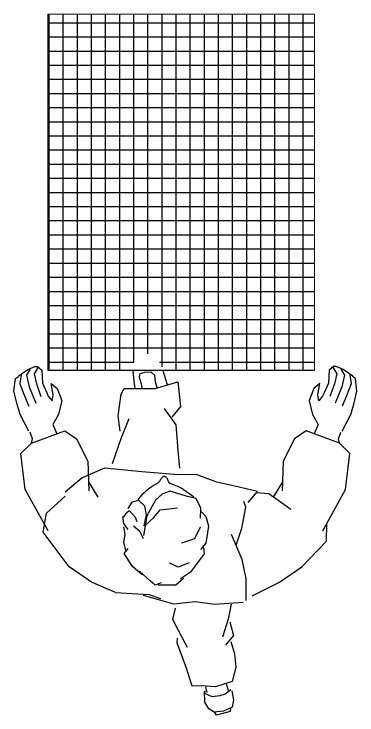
# Model space of a CAD drawing. Header units: millimetres. Extents: x 114 to 1075, y 58 to 426.
# Drawn here: x 548.81 to 549.582, y 209.482 to 211.056 of the extents above; entities that cross this region are included whole.
import ezdxf

# ---------------------------------------------------------------- set-up
doc = ezdxf.new("R2010")
doc.units = ezdxf.units.MM
doc.layers.add('ARREDI attrezzature - furniture', color=175, linetype='Continuous', lineweight=9)
doc.layers.add('arredii', color=80, linetype='Continuous')

# ---------------------------------------------------------------- blocks, each defined once
blk = doc.blocks.new('A$C57B05513')
for p, q in [((-0.0765, 0.7014), (-0.047, 0.7087)), ((-0.047, 0.7087), (-0.0189, 0.7051)), ((-0.2679, 0.6832), (-0.1869, 0.6929)), ((-0.1869, 0.6929), (-0.1636, 0.6691)), ((-0.1369, 0.6754), (-0.0994, 0.6951)), ((-0.0994, 0.6951), (-0.0765, 0.7014)), ((-0.0306, 0.6953), (-0.0577, 0.6849)), ((-0.0103, 0.6928), (-0.0306, 0.6953)), ((-0.0189, 0.7051), (-0.0138, 0.6988)), ((-0.0132, 0.699), (0.0013, 0.6772)), ((-0.3611, 0.6319), (-0.2679, 0.6832)), ((-0.0577, 0.6849), (-0.0811, 0.6755)), ((-0.0111, 0.6804), (-0.037, 0.6744)), ((0.0025, 0.6721), (-0.0111, 0.6804)), ((0.0013, 0.6772), (0.0082, 0.6616)), ((-0.1642, 0.6693), (-0.154, 0.667)), ((-0.1636, 0.6691), (-0.1364, 0.5946)), ((-0.154, 0.667), (-0.139, 0.672)), ((-0.037, 0.6744), (-0.0743, 0.6595)), ((-0.0082, 0.663), (-0.0305, 0.6583)), ((0.0071, 0.6543), (-0.0082, 0.663)), ((0.0082, 0.6616), (0.0085, 0.6557)), ((-0.0305, 0.6583), (-0.0588, 0.6479)), ((0, 0.6457), (-0.0295, 0.6444)), ((0.0085, 0.6557), (0, 0.6457)), ((-0.4415, 0.5844), (-0.364, 0.6427)), ((-0.364, 0.6427), (-0.3212, 0.6357)), ((-0.3212, 0.6357), (-0.2831, 0.5933)), ((-0.0581, 0.6314), (-0.0691, 0.6231)), ((-0.0505, 0.6346), (-0.0581, 0.6314)), ((-0.0295, 0.6444), (-0.0505, 0.6346)), ((-0.1218, 0.6215), (-0.1429, 0.6125)), ((-0.0992, 0.6082), (-0.1218, 0.6215)), ((-0.0691, 0.6231), (-0.0553, 0.6204)), ((-0.0553, 0.6204), (-0.0298, 0.6249)), ((-0.0298, 0.6249), (-0.0408, 0.6114)), ((-0.0679, 0.6011), (-0.0992, 0.6082)), ((-0.0408, 0.6114), (-0.0679, 0.6011)), ((-0.4761, 0.5346), (-0.4415, 0.5844)), ((-0.2415, 0.5554), (-0.2737, 0.5938)), ((-0.1364, 0.5946), (-0.1539, 0.5684)), ((-0.1539, 0.5684), (-0.2043, 0.5423)), ((-0.2198, 0.5047), (-0.2415, 0.5554)), ((-0.2509, 0.541), (-0.2849, 0.5201)), ((-0.2043, 0.5423), (-0.2707, 0.5405)), ((-0.4994, 0.4801), (-0.4761, 0.5346)), ((-0.2284, 0.4207), (-0.2198, 0.5047)), ((-0.4994, 0.4801), (-0.5037, 0.4051)), ((-0.2099, 0.4872), (-0.1515, 0.4665)), ((-0.1368, 0.4696), (-0.1028, 0.4746)), ((-0.1028, 0.4746), (-0.0537, 0.4679)), ((-0.4411, 0.4422), (-0.4114, 0.4608)), ((-0.4114, 0.4608), (-0.4006, 0.4519)), ((-0.4052, 0.4573), (-0.3864, 0.4613)), ((-0.3864, 0.4613), (-0.369, 0.4585)), ((-0.369, 0.4585), (-0.3519, 0.4618)), ((-0.3578, 0.4519), (-0.3443, 0.4618)), ((-0.3443, 0.4618), (-0.3285, 0.4635)), ((-0.3207, 0.4555), (-0.33, 0.4631)), ((-0.1515, 0.4665), (-0.1083, 0.4494)), ((-0.0537, 0.4679), (-0.0413, 0.4609)), ((-0.0413, 0.4609), (-0.0412, 0.3912)), ((-0.4513, 0.4297), (-0.4411, 0.4422)), ((-0.331, 0.4352), (-0.3159, 0.449)), ((-0.3159, 0.449), (-0.3207, 0.4555)), ((-0.2967, 0.4437), (-0.3104, 0.4523)), ((-0.2929, 0.4275), (-0.2967, 0.4437)), ((-0.4741, 0.4019), (-0.4515, 0.4262)), ((-0.4595, 0.4197), (-0.4513, 0.4297)), ((-0.3791, 0.4176), (-0.3622, 0.4257)), ((-0.3622, 0.4257), (-0.3506, 0.4398)), ((-0.3404, 0.4314), (-0.331, 0.4352)), ((-0.3053, 0.4142), (-0.2929, 0.4275)), ((-0.2852, 0.4252), (-0.2909, 0.43)), ((-0.2803, 0.4208), (-0.2852, 0.4252)), ((-0.0414, 0.4359), (-0.0241, 0.4384)), ((-0.0157, 0.4274), (-0.0337, 0.4217)), ((-0.0241, 0.4384), (-0.0093, 0.4399)), ((-0.0082, 0.4259), (-0.0157, 0.4274)), ((-0.0093, 0.4399), (0, 0.4403)), ((-0.0055, 0.4154), (-0.0082, 0.4259)), ((-0.505, 0.4183), (-0.5248, 0.3498)), ((-0.327, 0.41), (-0.3715, 0.4176)), ((-0.3497, 0.4155), (-0.3248, 0.4108)), ((-0.3486, 0.4136), (-0.331, 0.3939)), ((-0.2923, 0.3904), (-0.327, 0.41)), ((-0.3248, 0.4108), (-0.3053, 0.4142)), ((-0.2761, 0.4167), (-0.2803, 0.4208)), ((-0.2726, 0.4129), (-0.2761, 0.4167)), ((-0.2696, 0.4094), (-0.2726, 0.4129)), ((-0.2671, 0.4062), (-0.2696, 0.4094)), ((-0.235, 0.3387), (-0.2284, 0.4207)), ((-0.0337, 0.4217), (-0.0403, 0.4214)), ((-0.0048, 0.4001), (-0.0055, 0.4154)), ((-0.5037, 0.4051), (-0.5128, 0.3792)), ((-0.4831, 0.3909), (-0.4741, 0.4019)), ((-0.331, 0.3939), (-0.3138, 0.3798)), ((-0.2649, 0.4032), (-0.2671, 0.4062)), ((-0.2631, 0.4004), (-0.2649, 0.4032)), ((-0.2614, 0.3978), (-0.2631, 0.4004)), ((-0.2599, 0.3953), (-0.2614, 0.3978)), ((-0.2586, 0.393), (-0.2599, 0.3953)), ((-0.0121, 0.392), (-0.0048, 0.4001)), ((-0.4773, 0.3772), (-0.4831, 0.3909)), ((-0.4823, 0.384), (-0.4821, 0.3446)), ((-0.3138, 0.3798), (-0.3092, 0.341)), ((-0.2784, 0.3754), (-0.2923, 0.3904)), ((-0.2573, 0.3909), (-0.2586, 0.393)), ((-0.2562, 0.3889), (-0.2573, 0.3909)), ((-0.255, 0.3871), (-0.2562, 0.3889)), ((-0.2538, 0.3854), (-0.255, 0.3871)), ((-0.2525, 0.384), (-0.2538, 0.3854)), ((-0.2512, 0.3827), (-0.2525, 0.384)), ((-0.2498, 0.3815), (-0.2512, 0.3827)), ((-0.2483, 0.3805), (-0.2498, 0.3815)), ((-0.2469, 0.3795), (-0.2483, 0.3805)), ((-0.2455, 0.3787), (-0.2469, 0.3795)), ((-0.2442, 0.3779), (-0.2455, 0.3787)), ((-0.0412, 0.3912), (-0.0262, 0.3397)), ((-0.0396, 0.3868), (-0.0263, 0.39)), ((-0.0263, 0.39), (-0.0121, 0.392)), ((-0.2716, 0.3583), (-0.2784, 0.3754)), ((-0.2476, 0.362), (-0.2465, 0.3624)), ((-0.2465, 0.3624), (-0.2453, 0.3629)), ((-0.2453, 0.3629), (-0.2442, 0.3635)), ((-0.2429, 0.3771), (-0.2442, 0.3779)), ((-0.2442, 0.3635), (-0.2432, 0.3641)), ((-0.2432, 0.3641), (-0.2423, 0.3649)), ((-0.2418, 0.3764), (-0.2429, 0.3771)), ((-0.2423, 0.3649), (-0.2414, 0.3657)), ((-0.2409, 0.3756), (-0.2418, 0.3764)), ((-0.2414, 0.3657), (-0.2406, 0.3665)), ((-0.2401, 0.3749), (-0.2409, 0.3756)), ((-0.2406, 0.3665), (-0.24, 0.3674)), ((-0.2395, 0.3741), (-0.2401, 0.3749)), ((-0.24, 0.3674), (-0.2394, 0.3683)), ((-0.239, 0.3733), (-0.2395, 0.3741)), ((-0.2394, 0.3683), (-0.239, 0.3691)), ((-0.2387, 0.3725), (-0.239, 0.3733)), ((-0.239, 0.3691), (-0.2387, 0.37)), ((-0.2386, 0.3717), (-0.2387, 0.3725)), ((-0.2387, 0.37), (-0.2385, 0.3709)), ((-0.2385, 0.3709), (-0.2386, 0.3717)), ((-0.1227, 0.3435), (-0.0857, 0.3702)), ((-0.0081, 0.3715), (-0.0319, 0.3638)), ((0, 0.3736), (-0.0081, 0.3715)), ((-0.5849, 0.3388), (-0.5599, 0.3513)), ((-0.5599, 0.3513), (-0.5343, 0.3455)), ((-0.5248, 0.3498), (-0.5199, 0.3008)), ((-0.4422, 0.3391), (-0.4333, 0.3579)), ((-0.2835, 0.3184), (-0.2716, 0.3583)), ((-0.2594, 0.3445), (-0.2583, 0.3474)), ((-0.2583, 0.3474), (-0.2574, 0.3498)), ((-0.2574, 0.3498), (-0.2567, 0.3519)), ((-0.2567, 0.3519), (-0.256, 0.3538)), ((-0.256, 0.3538), (-0.2554, 0.3553)), ((-0.2554, 0.3553), (-0.2548, 0.3566)), ((-0.2548, 0.3566), (-0.2542, 0.3577)), ((-0.2542, 0.3577), (-0.2535, 0.3586)), ((-0.2535, 0.3586), (-0.2528, 0.3594)), ((-0.2528, 0.3594), (-0.2519, 0.3601)), ((-0.2519, 0.3601), (-0.2509, 0.3606)), ((-0.2509, 0.3606), (-0.2498, 0.3611)), ((-0.2498, 0.3611), (-0.2487, 0.3616)), ((-0.2487, 0.3616), (-0.2476, 0.362)), ((-0.0819, 0.3341), (-0.1055, 0.3535)), ((-0.6694, 0.3208), (-0.6133, 0.3412)), ((-0.6227, 0.3186), (-0.5849, 0.3388)), ((-0.6133, 0.3412), (-0.6017, 0.3406)), ((-0.4821, 0.3446), (-0.4674, 0.3273)), ((-0.4682, 0.3342), (-0.4514, 0.309)), ((-0.4325, 0.3144), (-0.4422, 0.3391)), ((-0.3786, 0.3026), (-0.3885, 0.3317)), ((-0.2686, 0.3271), (-0.2652, 0.3326)), ((-0.2652, 0.3326), (-0.2627, 0.3373)), ((-0.2627, 0.3373), (-0.2608, 0.3412)), ((-0.2608, 0.3412), (-0.2594, 0.3445)), ((-0.2345, 0.2991), (-0.235, 0.3387)), ((-0.22, 0.3353), (-0.1803, 0.3394)), ((-0.1803, 0.3394), (-0.1227, 0.3435)), ((-0.0262, 0.3397), (-0.0819, 0.3341)), ((-0.7096, 0.3082), (-0.6694, 0.3208)), ((-0.2882, 0.2987), (-0.2835, 0.3184)), ((-0.2783, 0.3129), (-0.2729, 0.3205)), ((-0.2729, 0.3205), (-0.2686, 0.3271)), ((-0.7092, 0.287), (-0.7096, 0.3082)), ((-0.5199, 0.3008), (-0.5253, 0.2571)), ((-0.4514, 0.309), (-0.4127, 0.2799)), ((-0.3525, 0.2901), (-0.3786, 0.3026)), ((-0.2851, 0.304), (-0.2783, 0.3129)), ((-0.7111, 0.2551), (-0.7092, 0.287)), ((-0.4029, 0.2886), (-0.3882, 0.2765)), ((-0.3323, 0.2893), (-0.3098, 0.2881)), ((-0.3295, 0.2765), (-0.3177, 0.2878)), ((-0.3098, 0.2881), (-0.2882, 0.2987)), ((-0.2513, 0.2527), (-0.2345, 0.2991)), ((-0.768, 0.2582), (-0.7608, 0.2707)), ((-0.7608, 0.2707), (-0.7456, 0.2791)), ((-0.7456, 0.2791), (-0.722, 0.2802)), ((-0.7339, 0.2628), (-0.7265, 0.2792)), ((-0.7265, 0.2792), (-0.7204, 0.2784)), ((-0.7112, 0.2776), (-0.7242, 0.2747)), ((-0.4127, 0.2799), (-0.3986, 0.2814)), ((-0.3882, 0.2765), (-0.3503, 0.2706)), ((-0.3503, 0.2706), (-0.3295, 0.2765)), ((-0.7745, 0.2531), (-0.7675, 0.2579)), ((-0.7668, 0.2227), (-0.7745, 0.2531)), ((-0.7661, 0.2374), (-0.768, 0.2582)), ((-0.7314, 0.2455), (-0.7339, 0.2628)), ((-0.6991, 0.218), (-0.7111, 0.2551)), ((-0.5253, 0.2571), (-0.5209, 0.1928)), ((-0.2606, 0.2117), (-0.2513, 0.2527)), ((-0.7566, 0.2176), (-0.7661, 0.2374)), ((-0.7274, 0.2338), (-0.7314, 0.2455)), ((-0.559, 0.2272), (-0.5998, 0.2397)), ((-0.7602, 0.2215), (-0.7668, 0.2227)), ((-0.7179, 0.2209), (-0.7274, 0.2338)), ((-0.704, 0.2314), (-0.719, 0.227)), ((-0.6095, 0.2205), (-0.6371, 0.2127)), ((-0.5958, 0.215), (-0.6176, 0.2328)), ((-0.5652, 0.2233), (-0.5958, 0.215)), ((-0.5252, 0.2204), (-0.559, 0.2272)), ((-0.7404, 0.2147), (-0.7566, 0.2176)), ((-0.7204, 0.2187), (-0.7404, 0.2147)), ((-0.6667, 0.2098), (-0.6991, 0.218)), ((-0.6371, 0.2127), (-0.6667, 0.2098)), ((-0.4249, 0.1957), (-0.369, 0.2195)), ((-0.393, 0.2088), (-0.355, 0.196)), ((-0.2722, 0.1611), (-0.2606, 0.2117)), ((-0.4687, 0.1861), (-0.4249, 0.1957)), ((-0.355, 0.196), (-0.308, 0.1873)), ((-0.308, 0.1873), (-0.2951, 0.1919)), ((-0.517, 0.1864), (-0.4687, 0.1861)), ((-0.2974, 0.1817), (-0.2774, 0.1654)), ((-0.5071, 0.1726), (-0.4761, 0.1111)), ((-0.278, 0.1355), (-0.2758, 0.1641)), ((-0.2774, 0.1654), (-0.2722, 0.1611)), ((-0.3128, 0.0856), (-0.278, 0.1355)), ((-0.4761, 0.1111), (-0.4415, 0.0613)), ((-0.2509, 0.1047), (-0.2849, 0.1256)), ((-0.2043, 0.1034), (-0.2707, 0.1053)), ((-0.1539, 0.0773), (-0.2043, 0.1034)), ((-0.1364, 0.0511), (-0.1539, 0.0773)), ((-0.4415, 0.0613), (-0.3844, 0.0057)), ((-0.1636, -0.0234), (-0.1364, 0.0511)), ((-0.1218, 0.0242), (-0.1429, 0.0332)), ((-0.0992, 0.0375), (-0.1218, 0.0242)), ((-0.0679, 0.0446), (-0.0992, 0.0375)), ((-0.0408, 0.0343), (-0.0679, 0.0446)), ((-0.0298, 0.0208), (-0.0408, 0.0343)), ((-0.0691, 0.0226), (-0.0553, 0.0254)), ((-0.0581, 0.0143), (-0.0691, 0.0226)), ((-0.0553, 0.0254), (-0.0298, 0.0208)), ((-0.3844, 0.0057), (-0.3451, 0.005)), ((-0.3611, 0.0138), (-0.2679, -0.0374)), ((-0.0505, 0.0111), (-0.0581, 0.0143)), ((-0.0295, 0.0013), (-0.0505, 0.0111)), ((0, 0), (-0.0295, 0.0013)), ((0.0085, -0.01), (0, 0)), ((-0.037, -0.0287), (-0.0743, -0.0138)), ((-0.0305, -0.0126), (-0.0588, -0.0022)), ((-0.0082, -0.0173), (-0.0305, -0.0126)), ((0.0071, -0.0086), (-0.0082, -0.0173)), ((0.0082, -0.0159), (0.0085, -0.01)), ((-0.1869, -0.0472), (-0.1636, -0.0234)), ((-0.1642, -0.0236), (-0.154, -0.0213)), ((-0.154, -0.0213), (-0.139, -0.0263)), ((-0.1369, -0.0297), (-0.0994, -0.0494)), ((-0.0577, -0.0392), (-0.0811, -0.0298)), ((-0.0111, -0.0347), (-0.037, -0.0287)), ((-0.0132, -0.0533), (0.0013, -0.0315)), ((0.0025, -0.0263), (-0.0111, -0.0347)), ((0.0013, -0.0315), (0.0082, -0.0159)), ((-0.2679, -0.0374), (-0.1869, -0.0472)), ((-0.0306, -0.0496), (-0.0577, -0.0392)), ((-0.0103, -0.0471), (-0.0306, -0.0496)), ((-0.0994, -0.0494), (-0.0765, -0.0556)), ((-0.0765, -0.0556), (-0.047, -0.0629)), ((-0.047, -0.0629), (-0.0189, -0.0594)), ((-0.0189, -0.0594), (-0.0138, -0.0531))]:
    blk.add_line(p, q)

msp = doc.modelspace()

# ---------------------------------------------------------------- hatches: boundary and pattern name
at = {"layer": 'arredii'}
h = msp.add_hatch(dxfattribs=at)
h.set_pattern_fill('NET', color=256, scale=0.01, angle=-90, style=0)
h.set_pattern_definition([(90, (707.385455, -52.996244), (-0.03175, 1e-17), []), (180, (707.385455, -52.996244), (-2e-17, -0.03175), [])])
h.paths.add_polyline_path([(548.8863, 211.0564), (548.8863, 210.2564), (549.0788, 210.2564), (549.0781, 210.2726), (549.0875, 210.2861), (549.1021, 210.2943), (549.1195, 210.2925), (549.1357, 210.2792), (549.1431, 210.2652), (549.1454, 210.2564), (549.4863, 210.2564), (549.4863, 211.0564)])

# ---------------------------------------------------------------- linework, layer by layer
at = {"layer": 'ARREDI attrezzature - furniture'}
for p, q in [((549.4863, 211.0564), (548.8863, 211.0564)), ((549.4863, 210.2564), (549.4863, 211.0564))]:
    msp.add_line(p, q, dxfattribs=at)
at = {"layer": 'arredii'}
for p, q in [((548.8863, 211.0564), (548.8863, 210.2564)), ((548.8863, 210.2564), (549.4863, 210.2564))]:
    msp.add_line(p, q, dxfattribs=at)

# ---------------------------------------------------------------- block references
at = {"layer": 'arredii', "rotation": 90}
msp.add_blockref('A$C57B05513', (549.519, 210.2564), dxfattribs=at)

doc.saveas('drawing.dxf')
